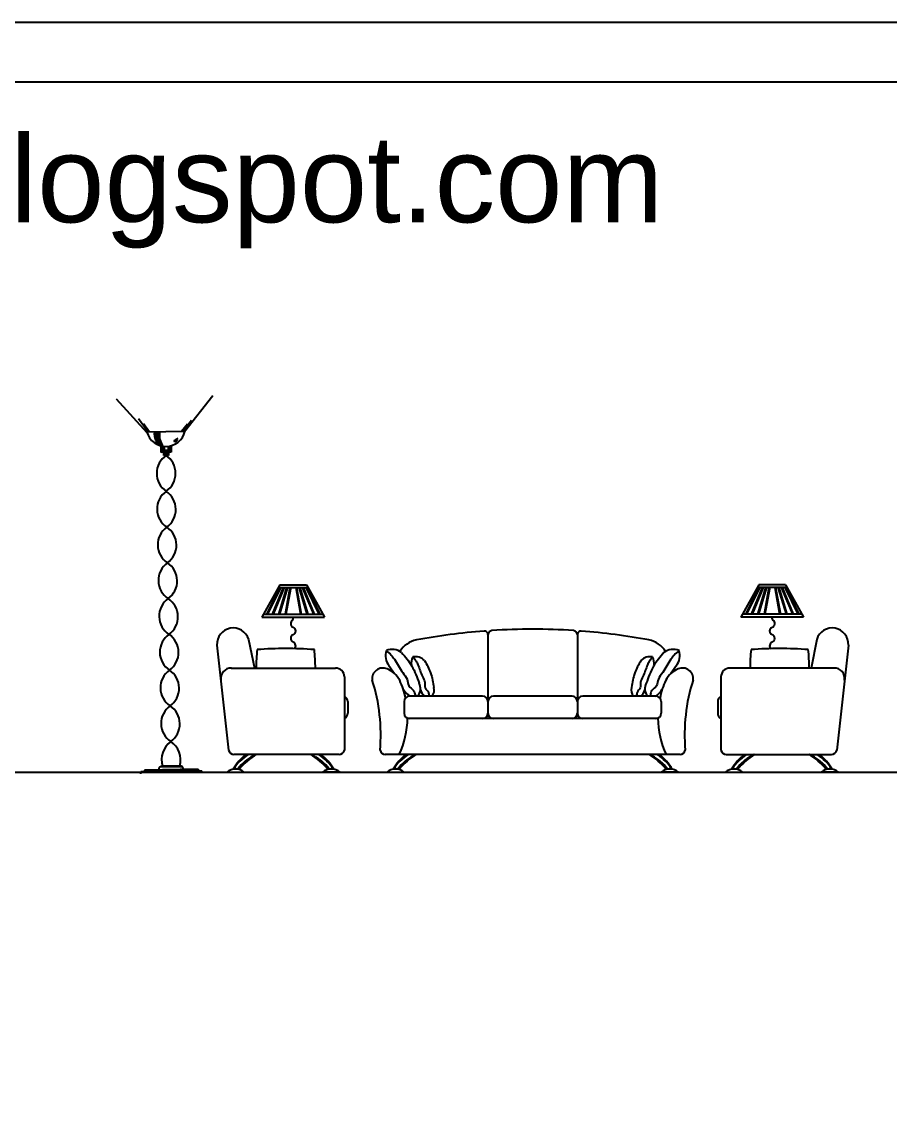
# Model space of a CAD drawing. Header units: inches. Extents: x 6 to 48.5, y 12.5 to 37.3.
# Drawn here: x 12.52 to 17.38, y 31.15 to 37.31 of the extents above; entities that cross this region are included whole.
import ezdxf

# ---------------------------------------------------------------- set-up
doc = ezdxf.new("R2010")
doc.units = ezdxf.units.IN
doc.header["$MEASUREMENT"] = 0
for name, color, linetype in [('02', 2, 'Continuous'), ('1', 1, 'Continuous'), ('4', 4, 'Continuous'), ('kadrbm', 4, 'Continuous')]:
    doc.layers.add(name, color=color, linetype=linetype)
doc.styles.add('bmmm', font='swissel.ttf')

# ---------------------------------------------------------------- blocks, each defined once
blk = doc.blocks.new('kadrbm')
at = {"layer": 'kadrbm', "color": 4}
blk.add_lwpolyline([(0, 0), (0, 24.7972), (21, 24.7972), (21, 0), (0, 0)], close=True, dxfattribs=at)
blk.add_lwpolyline([(20.6631, 0.3257), (20.6631, 24.4603), (0.3369, 24.4603), (0.3369, 0.3257), (20.6631, 0.3257)], dxfattribs=at)
at = {"layer": 'kadrbm', "color": 211, "true_color": 0xf674fb, "style": 'bmmm'}
blk.add_text('www.cad-libraries.blogspot.com', height=0.485134, dxfattribs=at).set_placement((0.5726, 23.6772))

msp = doc.modelspace()

# ---------------------------------------------------------------- linework, layer by layer
at = {"layer": '02'}
for p, q in [((13.2211, 35.0143), (13.0503, 35.2028)), ((13.4309, 35.0217), (13.588, 35.2219)), ((13.2274, 35.0183), (13.1735, 35.0921)), ((13.4205, 35.0233), (13.4684, 35.0843)), ((13.2341, 35.0184), (13.2006, 35.0644)), ((13.4138, 35.0231), (13.4459, 35.064)), ((13.3016, 34.94), (13.302, 34.9146)), ((13.302, 34.9118), (13.3022, 34.904)), ((13.3029, 34.9401), (13.3033, 34.9146)), ((13.3033, 34.9118), (13.3035, 34.904)), ((13.3039, 34.9398), (13.3043, 34.9146)), ((13.3053, 34.9397), (13.3057, 34.9146)), ((13.3058, 34.9118), (13.3059, 34.9041)), ((13.3073, 34.9393), (13.3077, 34.9147)), ((13.3077, 34.9119), (13.3079, 34.9041)), ((13.3097, 34.9389), (13.3101, 34.9147)), ((13.3102, 34.9119), (13.3103, 34.9042)), ((13.3127, 34.9384), (13.3131, 34.9147)), ((13.3131, 34.912), (13.3133, 34.9042)), ((13.3147, 34.9043), (13.315, 34.887)), ((13.3156, 34.9043), (13.3158, 34.887)), ((13.3167, 34.9381), (13.3171, 34.9148)), ((13.3168, 34.9043), (13.3171, 34.887)), ((13.3172, 34.912), (13.3173, 34.9043)), ((13.3185, 34.9044), (13.3188, 34.8871)), ((13.3208, 34.9044), (13.3211, 34.8871)), ((13.3236, 34.9045), (13.3239, 34.8872)), ((13.3296, 34.9046), (13.3298, 34.8873)), ((13.3324, 34.9046), (13.3326, 34.8873)), ((13.3346, 34.9046), (13.3349, 34.8873)), ((13.3364, 34.9047), (13.3367, 34.8874)), ((13.3376, 34.9047), (13.3379, 34.8874)), ((13.3384, 34.9383), (13.3388, 34.9152)), ((13.3389, 34.9124), (13.339, 34.9046)), ((13.3421, 34.9388), (13.3425, 34.9152)), ((13.3426, 34.9125), (13.3427, 34.9047)), ((13.3449, 34.9393), (13.3453, 34.9153)), ((13.3454, 34.9125), (13.3455, 34.9048)), ((13.3473, 34.9398), (13.3478, 34.9153)), ((13.3478, 34.9125), (13.3479, 34.9048)), ((13.3493, 34.9402), (13.3497, 34.9154)), ((13.3497, 34.9126), (13.3499, 34.9048)), ((13.3507, 34.9405), (13.3511, 34.9154)), ((13.3511, 34.9126), (13.3513, 34.9049)), ((13.3515, 34.9407), (13.352, 34.9154)), ((13.352, 34.9126), (13.3521, 34.9049)), ((13.3527, 34.9412), (13.3532, 34.9154)), ((13.3532, 34.9126), (13.3534, 34.9049)), ((13.9625, 34.1487), (13.8886, 33.9987)), ((13.9681, 34.1487), (13.8942, 33.9987)), ((13.9822, 34.1487), (13.9197, 33.9987)), ((13.9877, 34.1487), (13.9252, 33.9987)), ((14.001, 34.1487), (13.9556, 33.9987)), ((14.0063, 34.1487), (13.9608, 33.9987)), ((14.0189, 34.1487), (13.9925, 33.9987)), ((14.0239, 34.1487), (13.9976, 33.9987)), ((14.0521, 34.1487), (14.0784, 33.9987)), ((14.0571, 34.1487), (14.0835, 33.9987)), ((14.0697, 34.1487), (14.1152, 33.9987)), ((14.0749, 34.1487), (14.1204, 33.9987)), ((14.0883, 34.1487), (14.1508, 33.9987)), ((14.0937, 34.1487), (14.1562, 33.9987)), ((14.1079, 34.1487), (14.1818, 33.9987)), ((14.1135, 34.1487), (14.1874, 33.9987)), ((16.6418, 34.1487), (16.5679, 33.9987)), ((16.6473, 34.1487), (16.5735, 33.9987)), ((16.6615, 34.1487), (16.599, 33.9987)), ((16.667, 34.1487), (16.6045, 33.9987)), ((16.6803, 34.1487), (16.6349, 33.9987)), ((16.6856, 34.1487), (16.6401, 33.9987)), ((16.6982, 34.1487), (16.6718, 33.9987)), ((16.7032, 34.1487), (16.6768, 33.9987)), ((16.7313, 34.1487), (16.7577, 33.9987)), ((16.7364, 34.1487), (16.7628, 33.9987)), ((16.749, 34.1487), (16.7945, 33.9987)), ((16.7542, 34.1487), (16.7997, 33.9987)), ((16.7676, 34.1487), (16.8301, 33.9987)), ((16.773, 34.1487), (16.8355, 33.9987)), ((16.7872, 34.1487), (16.8611, 33.9987)), ((16.7928, 34.1487), (16.8667, 33.9987)), ((13.5061, 33.1232), (13.2059, 33.1176)), ((13.4181, 33.1454), (13.2927, 33.1431))]:
    msp.add_line(p, q, dxfattribs=at)
for centre, radius, start, end in [((13.3415, 35.0083), 0.0803, 172.60859, 236.69949), ((13.3368, 35.0004), 0.07, 164.38545, 239.00036), ((13.3417, 35.0014), 0.0727, 165.81413, 237.71003), ((13.3469, 35.0011), 0.0741, 165.76181, 236.49224), ((13.3698, 35.0025), 0.088, 168.97325, 226.37076), ((13.3901, 35.0002), 0.1006, 168.8784, 217.74721), ((13.3772, 34.97), 0.00546, 164.99546, 248.58535), ((13.3652, 34.9987), 0.0281, 283.79394, 321.96796), ((13.3624, 35.0026), 0.0397, 288.78758, 319.90262), ((13.3878, 34.9764), 0.005, 6.24634, 95.65819), ((13.9199, 33.0084), 0.249, 124.37278, 150.15041), ((13.9145, 33.0067), 0.2442, 122.22297, 148.78378), ((13.9424, 32.9699), 0.2699, 118.42, 142.11016), ((13.9649, 32.959), 0.2902, 117.98331, 143.52792), ((14.0025, 32.959), 0.2902, 36.47208, 62.0167), ((14.025, 32.9699), 0.2699, 37.88985, 61.58), ((14.0529, 33.0067), 0.2442, 31.21622, 57.77703), ((14.0475, 33.0084), 0.249, 29.84959, 55.62723), ((14.8146, 33.0084), 0.249, 124.37278, 150.15041), ((14.8093, 33.0067), 0.2442, 122.22297, 148.78378), ((14.8371, 32.9699), 0.2699, 118.42, 142.11016), ((14.8596, 32.959), 0.2902, 117.98331, 143.52792), ((15.8957, 32.959), 0.2902, 36.47208, 62.0167), ((15.9182, 32.9699), 0.2699, 37.88985, 61.58), ((15.946, 33.0067), 0.2442, 31.21622, 57.77703), ((15.9406, 33.0084), 0.249, 29.84959, 55.62723), ((16.7078, 33.0084), 0.249, 124.37278, 150.15041), ((16.7024, 33.0067), 0.2442, 122.22297, 148.78378), ((16.7303, 32.9699), 0.2699, 118.42, 142.11016), ((16.7528, 32.959), 0.2902, 117.98331, 143.52792), ((16.7904, 32.959), 0.2902, 36.47208, 62.0167), ((16.8129, 32.9699), 0.2699, 37.88985, 61.58), ((16.8408, 33.0067), 0.2442, 31.21622, 57.77703), ((16.8354, 33.0084), 0.249, 29.84959, 55.62723)]:
    msp.add_arc(centre, radius, start, end, dxfattribs=at)
for points, knots in [([(14.5593, 33.7958), (14.5687, 33.7876), (14.5853, 33.7732), (14.6167, 33.7323), (14.6389, 33.6835), (14.6793, 33.6404), (14.6773, 33.5947), (14.7141, 33.5782), (14.7177, 33.5534), (14.7206, 33.5429), (14.7213, 33.5406)], [0, 0, 0, 0, 37.506288, 65.782259, 153.619658, 198.465285, 236.495883, 274.837161, 300.242842, 307.42838, 307.42838, 307.42838, 307.42838]), ([(16.196, 33.7958), (16.1865, 33.7876), (16.1699, 33.7732), (16.1386, 33.7323), (16.1164, 33.6835), (16.0759, 33.6404), (16.078, 33.5947), (16.0412, 33.5782), (16.0376, 33.5534), (16.0347, 33.5429), (16.034, 33.5406)], [0, 0, 0, 0, 37.506288, 65.782259, 153.619658, 198.465285, 236.495883, 274.837161, 300.242842, 307.42838, 307.42838, 307.42838, 307.42838]), ([(14.7074, 33.7608), (14.7136, 33.753), (14.7245, 33.7392), (14.7431, 33.7024), (14.7533, 33.6607), (14.7788, 33.6209), (14.7704, 33.5852), (14.7969, 33.5668), (14.7961, 33.5484), (14.7965, 33.5411), (14.7966, 33.5406)], [0, 0, 0, 0, 37.506288, 65.782259, 153.619658, 198.465285, 236.495883, 274.837161, 300.242842, 301.926971, 301.926971, 301.926971, 301.926971]), ([(16.0479, 33.7608), (16.0417, 33.753), (16.0308, 33.7392), (16.0122, 33.7024), (16.0019, 33.6607), (15.9765, 33.6209), (15.9849, 33.5852), (15.9584, 33.5668), (15.9592, 33.5484), (15.9587, 33.5411), (15.9587, 33.5406)], [0, 0, 0, 0, 37.506288, 65.782259, 153.619658, 198.465285, 236.495883, 274.837161, 300.242842, 301.926971, 301.926971, 301.926971, 301.926971])]:
    msp.add_open_spline(points, degree=3, knots=knots, dxfattribs=at)
at = {"layer": '1'}
for p, q in [((13.4324, 35.0219), (13.2195, 35.0183)), ((13.3001, 34.904), (13.2995, 34.9407)), ((13.3551, 34.9155), (13.2999, 34.9145)), ((13.3551, 34.9127), (13.2999, 34.9117)), ((13.3553, 34.9049), (13.3001, 34.904)), ((13.3142, 34.887), (13.3139, 34.9042)), ((13.3398, 34.9035), (13.3139, 34.9031)), ((13.3398, 34.9023), (13.3139, 34.9019)), ((13.3398, 34.9012), (13.3139, 34.9008)), ((13.34, 34.8874), (13.3142, 34.887)), ((13.3397, 34.9047), (13.34, 34.8874)), ((13.3546, 34.9415), (13.3553, 34.9049)), ((13.963, 34.1637), (13.863, 33.9837)), ((13.9547, 34.1487), (14.1213, 34.1487)), ((13.963, 34.1637), (14.113, 34.1637)), ((14.113, 34.1637), (14.213, 33.9837)), ((16.6423, 34.1637), (16.5423, 33.9837)), ((16.8006, 34.1487), (16.634, 34.1487)), ((16.7923, 34.1637), (16.6423, 34.1637)), ((16.7923, 34.1637), (16.8923, 33.9837)), ((13.863, 33.9837), (14.213, 33.9837)), ((13.8713, 33.9987), (14.2047, 33.9987)), ((14.038, 33.973), (14.038, 33.9837)), ((16.8923, 33.9837), (16.5423, 33.9837)), ((16.884, 33.9987), (16.5506, 33.9987)), ((16.7173, 33.973), (16.7173, 33.9837)), ((14.573, 33.7116), (14.6041, 33.6678)), ((16.1823, 33.7116), (16.1512, 33.6678)), ((6.3075, 33.1153), (26.6337, 33.1153)), ((13.2059, 33.1176), (13.1859, 33.1172)), ((13.1861, 33.1072), (13.1859, 33.1172)), ((13.5059, 33.1332), (13.2057, 33.1276)), ((13.2057, 33.1276), (13.2059, 33.1176)), ((13.4032, 33.1516), (13.3079, 33.1498)), ((13.5059, 33.1332), (13.5061, 33.1232)), ((13.5061, 33.1232), (13.5261, 33.1235)), ((13.5263, 33.1135), (13.5261, 33.1235))]:
    msp.add_line(p, q, dxfattribs=at)
for centre, radius, start, end in [((13.3255, 35.0475), 0.1099, 195.42828, 346.512), ((13.3959, 34.7872), 0.1214, 124.50852, 235.49148), ((13.2584, 34.7872), 0.1214, 304.50852, 55.49148), ((13.3978, 34.5875), 0.1214, 125.54443, 236.52738), ((13.2604, 34.585), 0.1214, 305.54443, 56.52738), ((13.4015, 34.3876), 0.1214, 125.54443, 236.52738), ((13.264, 34.3851), 0.1214, 305.54443, 56.52738), ((13.4054, 34.1878), 0.1214, 125.67864, 236.6616), ((13.2679, 34.185), 0.1214, 305.67864, 56.6616), ((13.4095, 33.9879), 0.1214, 125.67864, 236.6616), ((13.272, 33.9851), 0.1214, 305.67864, 56.6616), ((14.0464, 33.9473), 0.0225, 124.7642, 248.16482), ((14.0299, 33.973), 0.0081, 296.7299, 0), ((16.7254, 33.973), 0.0081, 180, 243.2701), ((16.7089, 33.9473), 0.0225, 291.83518, 55.23581), ((14.0296, 33.9055), 0.0225, 291.83518, 68.16482), ((16.7256, 33.9055), 0.0225, 111.83518, 248.16482), ((13.4132, 33.7876), 0.1214, 125.44293, 236.42589), ((13.2757, 33.7854), 0.1214, 305.44293, 56.42589), ((14.0464, 33.8638), 0.0225, 111.83518, 248.16482), ((14.0296, 33.8221), 0.0225, 316.37665, 68.16482), ((16.7256, 33.8221), 0.0225, 111.83518, 223.62336), ((16.7089, 33.8638), 0.0225, 291.83518, 68.16482), ((14.7752, 33.7032), 0.9442, 174.03102, 180.29029), ((13.9964, 31.5636), 2.2435, 85.90638, 94.09362), ((13.1582, 33.6967), 1.0038, 0.0975, 5.98569), ((14.6468, 33.7668), 0.0922, 161.66881, 216.8088), ((14.5922, 33.7114), 0.0907, 55.07063, 111.31182), ((16.1631, 33.7114), 0.0907, 68.68819, 124.92938), ((16.1085, 33.7668), 0.0922, 323.19121, 18.3312), ((17.5971, 33.6967), 1.0038, 174.01431, 179.9025), ((16.7589, 31.5636), 2.2435, 85.90638, 94.09362), ((15.98, 33.7032), 0.9442, 359.70971, 5.96898), ((14.7719, 33.7251), 0.0738, 151.00787, 189.44149), ((14.7208, 33.6895), 0.0725, 44.40969, 100.65088), ((16.0345, 33.6895), 0.0725, 79.34913, 135.59032), ((15.9834, 33.7251), 0.0738, 350.55851, 28.99214), ((13.4164, 33.5877), 0.1214, 125.44293, 236.42589), ((13.279, 33.5854), 0.1214, 305.44293, 56.42589), ((14.6842, 33.5822), 0.066, 320.92515, 27.98177), ((14.774, 33.5744), 0.0528, 320.21922, 17.32083), ((15.9813, 33.5744), 0.0528, 162.67918, 219.78079), ((16.0711, 33.5822), 0.066, 152.01824, 219.07485), ((14.7359, 33.6216), 0.0922, 207.8731, 241.38125), ((14.8204, 33.5977), 0.0738, 197.21217, 230.72031), ((15.9349, 33.5977), 0.0738, 309.27969, 342.78784), ((16.0194, 33.6216), 0.0922, 298.61875, 332.1269), ((13.4202, 33.3881), 0.1214, 125.48443, 236.46738), ((13.2827, 33.3857), 0.1214, 305.48443, 56.46738), ((13.4258, 33.1865), 0.124, 125.87359, 197.21984), ((13.2849, 33.1847), 0.1229, 344.34688, 56.23412), ((13.3103, 33.1232), 0.0267, 95.17895, 167.29431), ((13.4008, 33.1249), 0.0267, 14.3578, 84.82106)]:
    msp.add_arc(centre, radius, start, end, dxfattribs=at)
for points in [[(14.6441, 33.7857), (14.7019, 33.7082), (14.7425, 33.6132)], [(16.1111, 33.7857), (16.0534, 33.7082), (16.0128, 33.6132)], [(14.7726, 33.7403), (14.8066, 33.6709), (14.8244, 33.5901)], [(15.9827, 33.7403), (15.9487, 33.6709), (15.9309, 33.5901)]]:
    msp.add_spline(points, degree=3, dxfattribs=at)
at = {"layer": '4'}
for p, q in [((13.7889, 33.8585), (13.8207, 33.6984)), ((15.1276, 33.885), (15.1276, 33.5106)), ((15.6276, 33.885), (15.6276, 33.5106)), ((16.9663, 33.8585), (16.9346, 33.6984)), ((13.6117, 33.8265), (13.6769, 33.2382)), ((17.1435, 33.8265), (17.0783, 33.2382)), ((13.6916, 33.6984), (14.2745, 33.6984)), ((17.0637, 33.6984), (16.4808, 33.6984)), ((14.3245, 33.6484), (14.3245, 33.2382)), ((16.4308, 33.6484), (16.4308, 33.2382)), ((15.0976, 33.5406), (14.689, 33.5406)), ((15.5976, 33.5406), (15.1576, 33.5406)), ((16.0663, 33.5406), (15.6576, 33.5406)), ((14.343, 33.5106), (14.343, 33.4453)), ((14.659, 33.5106), (14.659, 33.4453)), ((15.1276, 33.5106), (15.1276, 33.4453)), ((15.6276, 33.5106), (15.6276, 33.4453)), ((16.0963, 33.5106), (16.0963, 33.4453)), ((16.4123, 33.5106), (16.4123, 33.4453)), ((16.0778, 33.4153), (14.6775, 33.4153)), ((14.2954, 33.2153), (13.7061, 33.2153)), ((16.2021, 33.2153), (14.5531, 33.2153)), ((16.4599, 33.2153), (17.0492, 33.2153)), ((13.667, 33.1153), (13.7645, 33.1153)), ((14.3004, 33.1153), (14.2028, 33.1153)), ((14.5618, 33.1153), (14.6593, 33.1153)), ((16.1935, 33.1153), (16.096, 33.1153)), ((16.4549, 33.1153), (16.5524, 33.1153)), ((17.0883, 33.1153), (16.9907, 33.1153))]:
    msp.add_line(p, q, dxfattribs=at)
for centre, radius, start, end in [((13.7023, 33.8318), 0.0907, 17.14024, 183.33936), ((15.3776, 30.3645), 3.5508, 94.38565, 100.54779), ((15.1076, 33.885), 0.02, 0, 94.38565), ((15.1534, 33.8825), 0.0258, 99.77387, 174.45061), ((15.3776, 30.3645), 3.5508, 86.30772, 93.69228), ((15.6019, 33.8825), 0.0258, 5.54939, 80.22613), ((15.6476, 33.885), 0.02, 85.61436, 180), ((15.3776, 30.3645), 3.5508, 79.45221, 85.61436), ((17.053, 33.8318), 0.0907, 356.66064, 162.85976), ((14.7578, 33.7112), 0.1472, 101.82228, 146.91144), ((15.9975, 33.7112), 0.1472, 33.08856, 78.17773), ((13.6918, 33.6394), 0.059, 89.7678, 188.22089), ((14.2745, 33.6484), 0.05, 0, 90), ((14.5389, 33.6394), 0.059, 65.37227, 188.22089), ((14.5111, 33.5637), 0.1395, 28.47796, 67.98713), ((16.2441, 33.5637), 0.1395, 112.01287, 151.52204), ((16.2164, 33.6394), 0.059, 351.77912, 114.62774), ((16.4808, 33.6484), 0.05, 90, 180), ((17.0635, 33.6394), 0.059, 351.77912, 90.2322), ((13.5242, 33.3262), 1.0036, 354.96896, 17.67955), ((14.1767, 33.4253), 0.501, 12.11084, 24.14463), ((16.5786, 33.4253), 0.501, 155.85537, 167.88917), ((17.231, 33.3262), 1.0036, 162.32045, 185.03105), ((14.313, 33.5106), 0.03, 0, 67.48977), ((14.689, 33.5106), 0.03, 90, 180), ((15.0976, 33.5106), 0.03, 0, 90), ((15.1576, 33.5106), 0.03, 90, 180), ((15.5976, 33.5106), 0.03, 0, 90), ((15.6576, 33.5106), 0.03, 90, 180), ((16.0663, 33.5106), 0.03, 0, 90), ((16.4423, 33.5106), 0.03, 112.51024, 180), ((14.313, 33.4453), 0.03, 292.51024, 0), ((14.1767, 33.4253), 0.501, 335.21797, 359.11729), ((14.689, 33.4453), 0.03, 180, 270), ((15.0976, 33.4453), 0.03, 270, 0), ((15.1576, 33.4453), 0.03, 180, 270), ((15.5976, 33.4453), 0.03, 270, 0), ((15.6576, 33.4453), 0.03, 180, 270), ((16.0663, 33.4453), 0.03, 270, 0), ((16.5786, 33.4253), 0.501, 180.88271, 204.78203), ((16.4423, 33.4453), 0.03, 180, 247.48977), ((13.7061, 33.2453), 0.03, 193.78278, 270), ((14.2954, 33.2453), 0.03, 270, 346.21722), ((14.5531, 33.2453), 0.03, 193.78278, 270), ((16.2021, 33.2453), 0.03, 270, 346.21722), ((16.4599, 33.2453), 0.03, 193.78278, 270), ((17.0492, 33.2453), 0.03, 270, 346.21722), ((13.9715, 32.9735), 0.3127, 129.36052, 149.57497), ((13.9907, 32.9344), 0.3219, 119.23003, 142.45587), ((13.9767, 32.9344), 0.3219, 37.54413, 60.76997), ((13.9958, 32.9735), 0.3127, 30.42504, 50.63948), ((14.8663, 32.9735), 0.3127, 129.36052, 149.57497), ((14.8854, 32.9344), 0.3219, 119.23003, 142.45587), ((15.8698, 32.9344), 0.3219, 37.54413, 60.76997), ((15.889, 32.9735), 0.3127, 30.42504, 50.63948), ((16.7594, 32.9735), 0.3127, 129.36052, 149.57497), ((16.7786, 32.9344), 0.3219, 119.23003, 142.45587), ((16.7646, 32.9344), 0.3219, 37.54413, 60.76997), ((16.7837, 32.9735), 0.3127, 30.42504, 50.63948), ((13.7158, 33.0577), 0.0755, 49.74247, 130.25753), ((14.2516, 33.0577), 0.0755, 49.74247, 130.25753), ((14.6105, 33.0577), 0.0755, 49.74247, 130.25753), ((16.1448, 33.0577), 0.0755, 49.74247, 130.25753), ((16.5037, 33.0577), 0.0755, 49.74247, 130.25753), ((17.0395, 33.0577), 0.0755, 49.74247, 130.25753)]:
    msp.add_arc(centre, radius, start, end, dxfattribs=at)

# ---------------------------------------------------------------- block references
at = {"layer": 'kadrbm'}
msp.add_blockref('kadrbm', (5.9706, 12.5141), dxfattribs=at)

doc.saveas('drawing.dxf')
